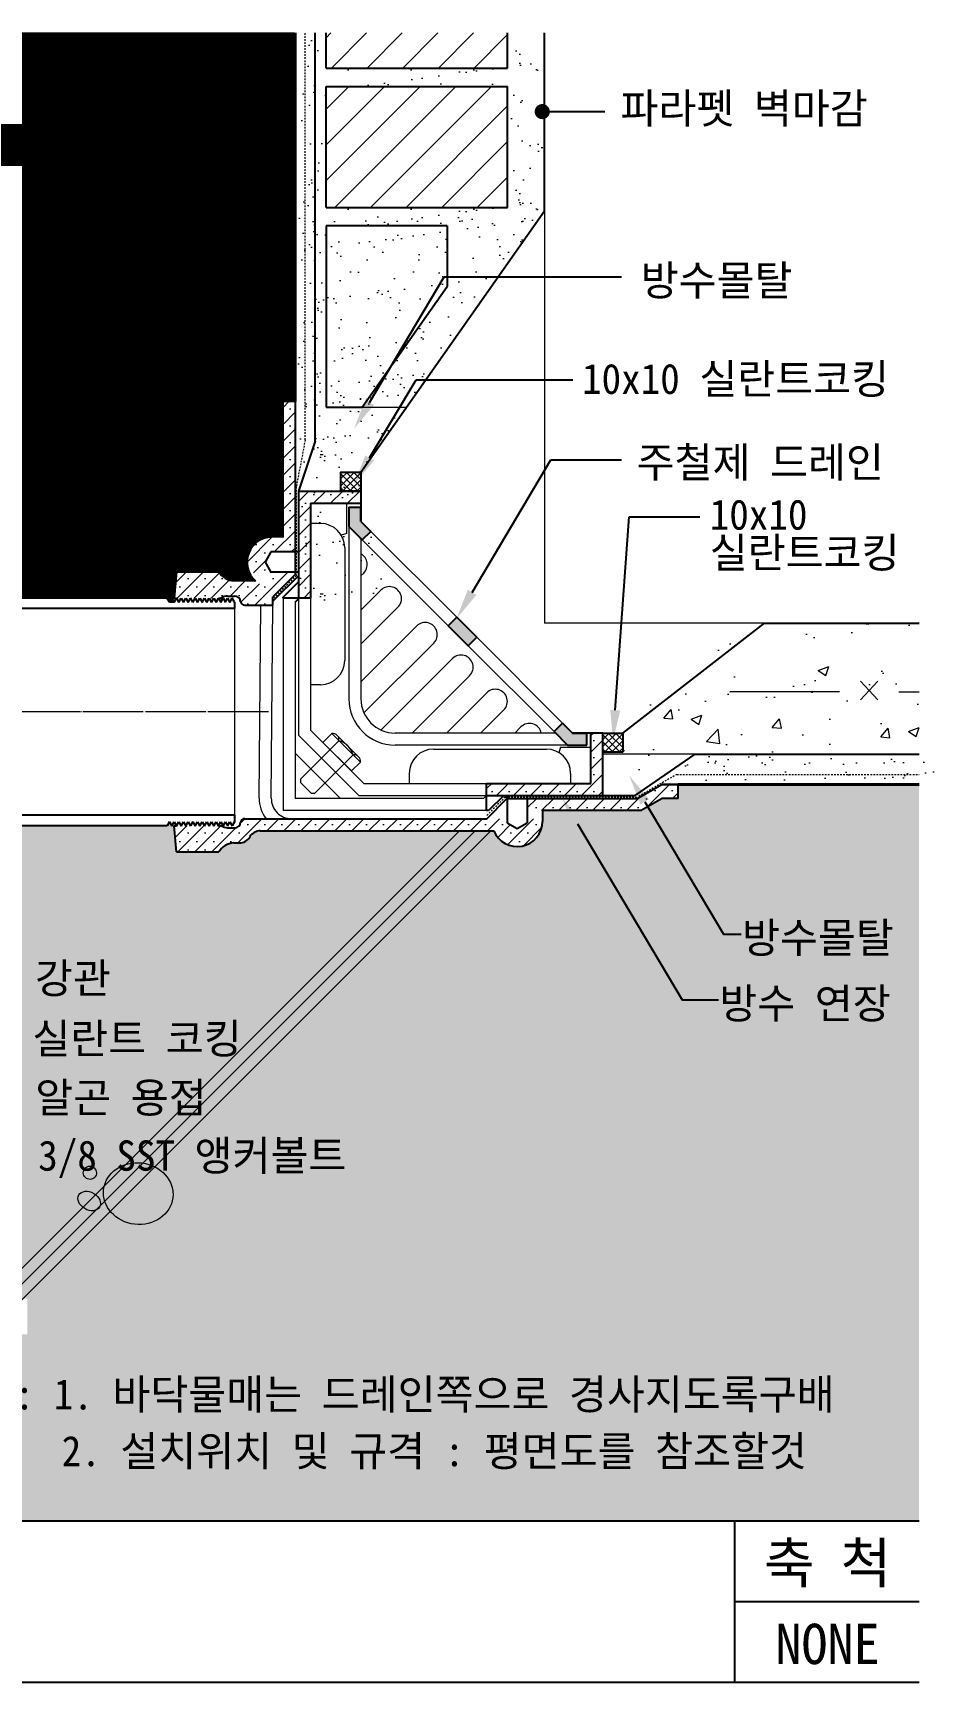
# Model space of a CAD drawing. Header units: millimetres. Extents: x 209 to 75467, y 6568 to 12199.
# Drawn here: x 40278 to 41172, y 8501 to 10137 of the extents above; entities that cross this region are included whole.
import ezdxf
from ezdxf.enums import TextEntityAlignment as Align

# ---------------------------------------------------------------- set-up
doc = ezdxf.new("R2010")
doc.units = ezdxf.units.MM
doc.header["$MEASUREMENT"] = 0
doc.linetypes.add('CEN', pattern=[62, 60, -1, 0, -1])
doc.linetypes.add('HID', pattern=[2, 1.1, -0.9])
doc.layers.get('0').update_dxf_attribs({"linetype": 'CONTINUOUS'})
for name, color, linetype, lineweight in [('A-CNTL', 1, 'CEN', 15), ('A-CONC-LIN1', 2, 'CONTINUOUS', 40), ('A-CONC-LIN2', 7, 'CONTINUOUS', 25), ('A-ELEV-LIN3', 8, 'CONTINUOUS', 18), ('A-MKXS-LEAD', 7, 'CONTINUOUS', 25), ('A-MKXS-TEXT1', 3, 'CONTINUOUS', 25), ('A-WAXM-BLIC', 3, 'CONTINUOUS', 25), ('A-XXXX-FIN3', 4, 'CONTINUOUS', 25), ('A-XXXX-HATC', 8, 'CONTINUOUS', 18), ('A-XXXX-STL', 3, 'CONTINUOUS', 25), ('A-XXXX-SYMB', 7, 'CONTINUOUS', 25), ('A-XXXX-TABL', 7, 'CONTINUOUS', 25), ('A-XXXX-WAT1', 9, 'HID', 20)]:
    doc.layers.add(name, color=color, linetype=linetype, lineweight=lineweight)
doc.layers.add('A-XXXX-SOLD', color=252, linetype='CONTINUOUS')
doc.styles.add('돋움체', font='')
doc.styles.get('돋움체').set_extended_font_data('DotumChe')

# ---------------------------------------------------------------- blocks, each defined once
blk = doc.blocks.new('UNITCIRCLE')
blk.add_circle((0, 0), 1)

msp = doc.modelspace()

# ---------------------------------------------------------------- hatches: boundary and pattern name
at = {"layer": 'A-XXXX-HATC'}
h = msp.add_hatch(dxfattribs=at)
h.set_pattern_fill('AR-SAND', color=256, scale=20, style=0)
h.set_pattern_definition([(37.50000000000001, (33055.70268034504, 12767.31352593308), (-1.259867162192163, 38.53647538026317), [0, -30.4, 0, -34, 0, -32.5]), (7.499999999999999, (33055.70268034504, 12767.31352593308), (35.39553410535454, 56.4429213045948), [0, -16.4, 0, -27.4, 0, -10.5]), (327.5, (33031.10268034505, 12767.31352593308), (62.2828372350299, 0.11318107073929), [0, -10, 0, -36, 0, -47]), (317.5, (33031.10268034505, 12767.31352593308), (60.12253209144586, 17.55351129868498), [0, -5, 0, -23.6, 0, -27])])
h.paths.add_polyline_path([(40568.25997298771, 10084.01724036954), (40748.25997298771, 10084.01724036953), (40748.25997298771, 9964.01724036953), (40568.25997298771, 9964.017240369538)], flags=16)
h.paths.add_polyline_path([(40784.96166753606, 10137.06661902836), (40540.77735938964, 10137.06661902837), (40540.77735938964, 9682.335576370204), (40582.90255222985, 9682.335576370204), (40582.90255222985, 9701.29731060747), (40602.77735938973, 9701.29731060747), (40784.96166753606, 9960.481902499896)])
h.paths.add_polyline_path([(40748.25997298771, 10137.06661902836), (40568.25997298771, 10137.06661902837), (40568.25997298771, 10102.27592922932), (40748.25997298771, 10102.27592922932)])
h = msp.add_hatch(dxfattribs=at)
h.set_pattern_fill('AR-SAND', color=256, scale=20, style=0)
h.set_pattern_definition([(37.50000000000001, (33055.70268034504, 12629.0548370733), (-1.259867162192163, 38.53647538026317), [0, -30.4, 0, -34, 0, -32.5]), (7.499999999999999, (33055.70268034504, 12629.0548370733), (35.39553410535454, 56.4429213045948), [0, -16.4, 0, -27.4, 0, -10.5]), (327.5, (33031.10268034505, 12629.0548370733), (62.2828372350299, 0.11318107073929), [0, -10, 0, -36, 0, -47]), (317.5, (33031.10268034505, 12629.0548370733), (60.12253209144586, 17.55351129868498), [0, -5, 0, -23.6, 0, -27])])
h.paths.add_polyline_path([(40748.25997298771, 9998.807930168572), (40568.25997298771, 9998.807930168581), (40568.25997298771, 9964.017240369538), (40748.25997298771, 9964.01724036953)])
h.paths.add_polyline_path([(40602.77735938973, 9701.297310607468), (40784.96166753606, 9960.481902499898), (40784.96166753606, 9998.80793016857), (40540.77735938964, 9998.807930168583), (40540.77735938964, 9544.076887510417), (40582.90255222985, 9544.076887510417), (40582.90255222985, 9563.038621747683), (40602.77735938973, 9563.038621747683), (40639.63655788793, 9615.476377871926), (40602.77735938969, 9652.3355763702)])
h.paths.add_polyline_path([(40690.26282640478, 9825.758551509745), (40748.25997298771, 9908.26821944421), (40748.25997298771, 9945.758551509743), (40568.25997298771, 9945.75855150975), (40568.25997298771, 9825.75855150975)])
h = msp.add_hatch(dxfattribs=at)
h.set_pattern_fill('SACNCR', color=256, scale=5, style=0)
h.set_pattern_definition([(45, (39657.0667486942, 8678.122122653547), (-8.418990113502332, 8.418990113502332), []), (45, (39665.48574869419, 8678.122122653547), (-8.418990113502332, 8.418990113502332), [0, -11.90625])])
h.paths.add_polyline_path([(40523.55432381449, 9637.005152481883), (40514.88715449919, 9637.005152481883, 0.549522122923472), (40492.25888039827, 9601.376831296779), (40518.58388105166, 9601.376831296779), (40519.21870638826, 9602.011656633387), (40513.55382109279, 9602.011656633387), (40507.74018460268, 9612.011656633387), (40507.7326171262, 9612.011656633387), (40513.55382109279, 9622.011656633387), (40523.55437994213, 9622.011656633387)])
h.paths.add_polyline_path([(40503.55443858079, 9586.347388825909), (40505.88804937119, 9588.680999616334, -0.0895148040496007), (40498.30246419908, 9593.298254084502), (40476.55382109279, 9593.298254084502, -0.2528948518169516), (40461.93339595114, 9602.298253328894), (40419.85382110401, 9602.298253328894), (40417.55382109279, 9576.328253328893), (40464.27217321983, 9576.328253328893, -0.1531291184173536), (40470.55382109279, 9578.298253328894), (40477.55382109279, 9578.298253328894, -0.3982447194898016), (40483.53295146435, 9572.652253328893, 0.3635803161390824), (40487.50157843097, 9569.298253328894), (40503.42046165015, 9569.298253328894)])
h.paths.add_polyline_path([(40536.18926391739, 9602.011656633387), (40523.55382109279, 9602.011656633387), (40523.55382109279, 9589.376213808804)])
h.paths.add_polyline_path([(40523.55382109279, 9602.011656633387), (40519.21870638826, 9602.011656633387), (40505.88804937119, 9588.680999616334, 0.01126140992245541), (40506.9474288832, 9588.299440994086, 0.07650343100727318), (40514.88715449919, 9587.018160784884), (40521.19576806889, 9587.018160784884), (40523.55382109279, 9589.376213808804)])
h.paths.add_polyline_path([(40515.55443858079, 9581.376831296779), (40521.19576806889, 9587.018160784884), (40515.27242259722, 9587.018160784884, -0.0801693486271696), (40506.94742888317, 9588.299440994093, -0.01126140992228013), (40505.88804937119, 9588.680999616334), (40503.55443858079, 9586.347388825909), (40503.42046165015, 9569.298253328894), (40515.45720111273, 9569.298253328894)])
h.paths.add_polyline_path([(40492.48849395296, 9339.019018173645), (40492.71495600027, 9339.577487728535, -0.2607049810965074), (40502.940962814, 9345.298253328894), (40521.91128686038, 9345.298253328894), (40533.91128686038, 9345.298253328894, -0.2277350772923625), (40508.93129486678, 9357.298253328894), (40487.50157843094, 9357.298253328894, 0.3779644730080027), (40483.53295146435, 9353.798253328909, -0.389983278743421), (40477.55382109279, 9348.298253328894), (40470.55382109279, 9348.298253328894, -0.1531291184173635), (40464.27217321983, 9350.268253328895), (40417.55382109279, 9350.268253328895), (40419.862912104, 9324.298253328894), (40461.93339595114, 9324.298253328894, -0.2528948518168767), (40476.55382109279, 9333.298252573279), (40482.26248713923, 9333.298252573279, 0.2607049810964941)])
h.paths.add_polyline_path([(40615.86754658385, 9357.298253328894), (40521.91128686038, 9357.298253328894), (40508.93129486678, 9357.298253328894, 0.2277350772923672), (40533.91128686038, 9345.298253328894), (40604.3381348204, 9345.298253328894)])
h.paths.add_polyline_path([(40624.73255397659, 9357.298253328894), (40615.86754658385, 9357.298253328894), (40604.3381348204, 9345.298253328894), (40624.73255397659, 9345.298253328894)])
h.paths.add_polyline_path([(40744.52437862192, 9357.298253328894), (40732.86394921146, 9357.298253328894), (40732.86394921146, 9362.608381447562), (40727.55382109279, 9357.298253328894), (40624.73255397659, 9357.298253328894), (40624.73255397659, 9345.298253328894), (40732.52437862195, 9345.298253328894)])
h.paths.add_polyline_path([(40747.55382109279, 9357.298253328894), (40744.52437862192, 9357.298253328894), (40734.08872602004, 9346.862600727012, 0.2106041199368617), (40747.55382109279, 9331.850688519842)])
h.paths.add_polyline_path([(40757.85744505998, 9351.745932271127), (40750.52411172664, 9351.745932271127), (40750.52411172664, 9353.298253328894), (40747.55382109279, 9353.298253328894), (40747.55382109279, 9331.850688519842, 0.1065964279200143), (40757.85744505998, 9329.631587581358)])
h.paths.add_polyline_path([(40782.85094090848, 9354.631586735273), (40782.85094090848, 9357.298253328894), (40767.85744505998, 9357.298253328894), (40767.85744505998, 9353.298253328894), (40765.18897813585, 9351.746903660625), (40765.18897806742, 9351.745932271127), (40765.18730725482, 9351.745932271127), (40757.85744505998, 9347.48461683878), (40757.85744505998, 9329.631587581358, 0.4141373635502418)])
h.paths.add_polyline_path([(40901.55382109279, 9377.298253328894), (40917.55382109279, 9377.298253328894), (40917.55382109279, 9391.298253328894), (40901.80253239878, 9391.298253328894), (40877.55382109279, 9377.298253328894), (40767.85744505998, 9377.298253328894), (40767.85744505998, 9365.298253328894), (40880.76921140199, 9365.298253328894)])
h.paths.add_polyline_path([(40525.55382109276, 9771.298253328894), (40525.55382109276, 9637.00515248189), (40523.55432381449, 9637.00515248189), (40523.55437994213, 9622.011656633387), (40537.55367115515, 9622.011656633387), (40537.55382109279, 9681.298253328894), (40537.55382109279, 9771.298253328894)])
h = msp.add_hatch(dxfattribs=at)
h.set_pattern_fill('ANSI37', color=256, scale=40)
h.set_pattern_definition([(45, (-15078.18057759804, 12370.08080353569), (-3.535533905932737, 3.535533905932738), []), (135, (-15078.18057759804, 12370.08080353569), (-3.535533905932738, -3.535533905932737), [])])
h.paths.add_polyline_path([(40602.77735938966, 9682.3355763702), (40582.90255222954, 9682.3355763702), (40582.90255222954, 9701.297310607466), (40602.77735938966, 9701.297310607466)])
h = msp.add_hatch(dxfattribs=at)
h.set_pattern_fill('SACNCR', color=256, scale=5, style=0)
h.set_pattern_definition([(45, (-132807.6763764205, 61666.28991820948), (-8.418990113502332, 8.418990113502332), []), (45, (-132799.2573764205, 61666.28991820948), (-8.418990113502332, 8.418990113502332), [0, -11.90625])])
h.paths.add_polyline_path([(40727.44284230573, 9392.335576370204), (40727.4428423057, 9380.335576370197), (40842.77735938953, 9380.335576370211), (40842.77735938964, 9442.335576370204), (40830.77735938964, 9442.335576370204), (40830.77735938955, 9392.335576370204)])
h.paths.add_polyline_path([(40540.77709131237, 9576.335576370204), (40552.77708569073, 9576.335576370204), (40552.77732840486, 9670.335576370204), (40602.77735938964, 9670.335576370204), (40602.77735938964, 9682.335576370204), (40540.77735938964, 9682.335576370204)])
h = msp.add_hatch(dxfattribs=at)
h.set_pattern_fill('AR-CONC', color=256, scale=15, style=0)
h.set_pattern_definition([(49.99999999999999, (33042.50105220395, 12476.05173230637), (107.589027390113, -9.412820247389266), [11.25, -123.75]), (355, (33042.50105220395, 12476.05173230637), (-20.81270004195, 112.8288200550018), [9, -99]), (100.4514, (33051.46680420394, 12475.26733130637), (86.77640725710323, 103.415931309143), [9.561028499999946, -105.1713167999996]), (46.18420000000002, (33042.50105220395, 12506.05173230637), (160.0861572938467, -24.82785214935271), [16.87499999999999, -185.6249999999999]), (96.63559999999998, (33055.84156395395, 12503.98273625637), (140.1994058323055, 146.1176806350663), [14.34154319999996, -157.7569499999993]), (351.1842, (33042.50105220395, 12506.05173230637), (140.1992917700441, 146.1177901387987), [13.5, -148.5]), (21, (33057.50105220395, 12498.55173230637), (89.53605781776925, -60.39283359980082), [11.25, -123.75]), (326.0000000000001, (33057.50105220395, 12498.55173230637), (36.49729978823726, 108.772506757028), [9, -99]), (71.4514, (33064.96238715395, 12493.51899140637), (126.0333942872235, 48.37957450649286), [9.5610285, -105.1713168]), (37.50000000000001, (33042.50105220395, 12476.05173230637), (1.8239782975936, 49.93407807469672), [0, -97.8, 0, -100.5, 0, -99.375]), (7.499999999999999, (33042.50105220395, 12476.05173230637), (39.46043061632229, 59.16175678235403), [0, -57.3, 0, -95.55, 0, -37.875]), (327.5, (33009.05105220394, 12476.05173230637), (80.07336542586137, -3.38323076015697), [0, -37.5, 0, -117, 0, -155.25]), (317.5, (32994.05105220394, 12476.05173230637), (87.47792540135794, 15.01574734984765), [0, -48.75, 0, -77.69999999999999, 0, -110.25])])
h.paths.add_polyline_path([(41159.06082131011, 9421.298253328892), (41159.06082131011, 9551.298253328894), (40990.04598808968, 9551.298253328894), (40849.45053808042, 9442.335576457948), (40849.45053808042, 9423.373842220686), (40829.57573124851, 9423.373842220686), (40829.57573124842, 9380.335576370211), (40861.81053705403, 9380.335576370218), (40887.4448890059, 9395.135576370178), (40921.20280911295, 9421.298253328894)])
h = msp.add_hatch(dxfattribs=at)
h.set_pattern_fill('ANSI37', color=256, scale=40)
h.set_pattern_definition([(45, (-14818.30577043825, 12111.11906929842), (-3.535533905932737, 3.535533905932738), []), (135, (-14818.30577043825, 12111.11906929842), (-3.535533905932738, -3.535533905932737), [])])
h.paths.add_polyline_path([(40862.65216654945, 9423.373842132934), (40842.77735938934, 9423.373842132934), (40842.77735938934, 9442.3355763702), (40862.65216654945, 9442.3355763702)])
h = msp.add_hatch(dxfattribs=at)
h.set_pattern_fill('AR-SAND', color=256, scale=15, style=0)
h.set_pattern_definition([(37.50000000000001, (33055.70268034504, 13889.25410607193), (-0.9449003716441223, 28.90235653519738), [0, -22.8, 0, -25.5, 0, -24.375]), (7.499999999999999, (33055.70268034504, 13889.25410607193), (26.54665057901591, 42.33219097844611), [0, -12.3, 0, -20.55, 0, -7.875]), (327.5, (33037.25268034503, 13889.25410607193), (46.71212792627243, 0.08488580305446747), [0, -7.5, 0, -27, 0, -35.25]), (317.5, (33037.25268034503, 13889.25410607193), (45.0918990685844, 13.16513347401374), [0, -3.75, 0, -17.7, 0, -20.25])])
h.paths.add_polyline_path([(41172.26244945121, 9395.135576370176), (41172.26244945121, 9421.298253328894), (40934.40443725405, 9421.298253328894), (40900.646517147, 9395.135576370178)])
at = {"layer": 'A-XXXX-SOLD'}
h = msp.add_hatch(dxfattribs=at)
h.set_pattern_fill('ANSI31', color=256)
h.set_pattern_definition([(45, (0, 0), (-0.08838834764831843, 0.08838834764831845), [])])
edge = h.paths.add_edge_path()
edge.add_line((40525.55382109279, 9637.005152481883), (40525.55382109279, 9771.298253328894))
edge.add_line((40525.55382109279, 9637.005152481883), (40514.88715449919, 9637.005152481883))
edge.add_arc((40514.88715449919, 9612.005152481883), 25, 90, 228.44125403174)
edge.add_line((40498.30246419908, 9593.298254084502), (40476.55382109279, 9593.298254084502))
edge.add_arc((40477.57157267141, 9611.326963334663), 18.05741331150332, 210.0000122736972, 266.7689841982532)
edge.add_line((40419.85382110401, 9602.298253328894), (40461.93339595114, 9602.298253328894))
edge.add_line((40419.85382110401, 9602.298253328894), (40417.55382109279, 9576.328253328893))
edge.add_line((40417.55382109279, 9576.328253328893), (40420.00335572354, 9576.328253328893))
edge.add_line((40417.70150385774, 9572.325032692816), (40420.00150385778, 9576.325032692816))
edge.add_line((40415.40150385769, 9576.325032692816), (40417.70150385774, 9572.325032692816))
edge.add_line((40413.10150385764, 9572.325032692816), (40415.40150385769, 9576.325032692816))
edge.add_line((40413.10150385764, 9572.323960331507), (40410.7896242179, 9576.328253328864))
edge.add_line((40140.75382109266, 9576.328253328864), (40410.7896242179, 9576.328253328864))
edge.add_line((40140.75382109266, 9576.328253328864), (40140.75382109266, 10137.06661902839))
edge.add_line((40140.75382109266, 10137.06661902839), (40537.5538210927, 10137.06661902837))
edge.add_line((40537.5538210927, 9771.298253328894), (40537.5538210927, 10137.06661902837))
at = {"layer": 'A-XXXX-SOLD', "linetype": 'Continuous'}
h = msp.add_hatch(color=256, dxfattribs=at)
h.paths.add_polyline_path([(40602.77735938964, 9666.335576370204), (40590.77735938964, 9666.335576370204), (40590.77735938964, 9647.365013621724), (40602.77735938964, 9635.365013621724)])
h.paths.add_polyline_path([(40602.77735938964, 9635.365013621724), (40604.19157295203, 9633.950800059347), (40612.67685432627, 9642.436081433587), (40602.77735938964, 9652.335576370204)])
h.paths.add_polyline_path([(40699.29207801542, 9538.850294995964), (40707.77735938964, 9547.335576370204), (40697.87786445304, 9557.235071306814), (40689.39258307879, 9548.749789932574)])
h.paths.add_polyline_path([(40699.29207801542, 9538.850294995964), (40709.19157295203, 9528.950800059354), (40717.67685432627, 9537.436081433594), (40707.77735938964, 9547.335576370204)])
h.paths.add_polyline_path([(40794.39258307879, 9443.749789932574), (40795.80679664118, 9442.335576370204), (40812.77735938964, 9442.335576370204), (40802.87786445304, 9452.235071306814)])
h.paths.add_polyline_path([(40807.80679664118, 9430.335576370204), (40826.77735938964, 9430.335576370204), (40826.77735938964, 9442.335576370204), (40795.80679664118, 9442.335576370204)])
at = {"layer": 'A-XXXX-SOLD'}
h = msp.add_hatch(color=256, dxfattribs=at)
h.dxf.hatch_style = 1
h.paths.add_polyline_path([(41156.49999409917, 9391.298253328894), (40917.55382109279, 9391.298253328894), (40917.55382109279, 9377.298253328894), (40901.55382109279, 9377.298253328894), (40880.76921140199, 9365.298253328894), (40782.85094090848, 9365.298253328894), (40782.85094090848, 9354.631586735273, -0.8249129939711185), (40734.65850922214, 9345.298253328894), (40502.940962814, 9345.298253328894, 0.2440435043301196), (40493.12818374837, 9340.205450083673, -0.2909399514401405), (40482.26248713923, 9333.298252573286), (40476.55382109273, 9333.298252573279, 0.2528948518159438), (40461.93339595115, 9324.298253328894), (40419.862912104, 9324.298253328894), (40417.55382109279, 9350.268253328895), (40419.99965199205, 9350.268253328903), (40420.00150385778, 9350.271473964973), (40417.70150385774, 9354.271473964973), (40415.40150385769, 9350.271473964973), (40413.10119492499, 9354.272011239162), (40410.7896242179, 9350.268253328866), (40140.75382109265, 9350.268253328859), (40140.75382109265, 8880.90305483082), (40272.08220927184, 8880.903054830822), (40272.08220927184, 8845.693451827188), (40140.75382109265, 8845.693451827186), (40140.75382109265, 8660.571152992594), (41156.49999409917, 8660.571152992597)])

# ---------------------------------------------------------------- linework, layer by layer
at = {"layer": 'A-CNTL'}
msp.add_line((40511.07268857816, 9463.298253328894), (39546.13207474082, 9463.298253328894), dxfattribs=at)
at = {"layer": 'A-CONC-LIN1'}
for p, q in [((40537.5538210927, 9771.298253328894), (40537.5538210927, 10137.06661902837)), ((40917.55382109279, 9391.298253328894), (41156.49999409914, 9391.298253328894))]:
    msp.add_line(p, q, dxfattribs=at)
at = {"layer": 'A-CONC-LIN2'}
for p, q in [((40557.5538210927, 9731.905917693042), (40557.5538210927, 10137.06661902837)), ((40557.5538210927, 9731.905917693042), (40540.77735938964, 9682.335576370204)), ((40540.7771473254, 9598.483594439966), (40515.48991747005, 9573.362191643528)), ((40862.65216622152, 9442.335576457952), (41003.24761623079, 9551.298253328894)), ((41003.24761623079, 9551.298253328894), (41156.49999409914, 9551.298253328894)), ((40875.01216519513, 9380.335576370218), (40934.40443725426, 9421.298253329058)), ((40934.40443725426, 9421.298253329058), (41156.49999409914, 9421.298253329054)), ((40842.77735938953, 9380.335576370211), (40875.01216519513, 9380.335576370218))]:
    msp.add_line(p, q, dxfattribs=at)
at = {"layer": 'A-ELEV-LIN3'}
for p, q in [((40784.96166753606, 9960.481902499896), (40784.96166753603, 9551.298253328996)), ((40588.77735938964, 9640.335576370204), (40588.77735938964, 9670.335576370204)), ((40562.77735938964, 9650.335576370204), (40552.77735938964, 9650.335576370204)), ((40588.77735938964, 9640.335576370204), (40583.28135701601, 9638.808991353215)), ((40590.77735938964, 9647.365013621724), (40590.77735938964, 9476.335576370204)), ((40612.70169335144, 9642.411242408378), (40697.87338835464, 9557.239547405252)), ((40586.77735938964, 9626.335576370204), (40586.77735938964, 9514.335576370204)), ((40602.77735938964, 9635.365013621731), (40602.77735938958, 9476.335576370211)), ((40604.21641197728, 9633.925961034167), (40689.38810698039, 9548.75426603099)), ((40602.77735938961, 9598.294179403287), (40605.55887172959, 9601.075691743294)), ((40525.55382109276, 9576.335576370204), (40525.55382109273, 9365.298253328865)), ((40540.77709131237, 9576.335576370211), (40540.77674736257, 9440.3349643432)), ((40552.77708569082, 9576.335576370211), (40552.77674736266, 9445.305527091563)), ((40602.77735938958, 9564.353053906334), (40622.52943447809, 9584.105128994814)), ((40477.54726893455, 9565.928253328899), (40477.54726893458, 9360.668253328882)), ((40501.91597614647, 9377.846060156107), (40503.42046165018, 9569.298253328887)), ((40513.91433295724, 9377.647301457639), (40515.45720111279, 9569.298253328887)), ((40537.55382109279, 9572.141480544238), (40537.55382109279, 9377.298253328916)), ((40602.77735938958, 9530.411928409287), (40639.49999722655, 9567.134566246334)), ((40602.77735938961, 9493.247264615578), (40658.08232912346, 9548.552234349429)), ((41003.24761623079, 9551.298253328894), (40784.96166753603, 9551.298253328996)), ((40605.797634257, 9462.32641398609), (40675.05289187192, 9531.581671600963)), ((40709.18709685357, 9528.955276157778), (40794.39258307879, 9443.749789932588)), ((40717.67237822784, 9537.440557531989), (40802.87786445301, 9452.235071306792)), ((40622.76819900551, 9445.35585033315), (40693.63522784438, 9516.222879172024)), ((40653.6890476351, 9442.335576370211), (40710.60578651732, 9499.252315252435)), ((40562.77735938964, 9490.335576370204), (40552.77735938964, 9490.335576370204)), ((40687.630173132, 9442.335576370211), (40727.57634926579, 9482.281752503955)), ((40721.57129862899, 9442.335576370204), (40744.54691201428, 9465.311189755475)), ((40605.74669808405, 9392.335576370204), (40552.77674736266, 9445.305527091563)), ((40755.51242412592, 9442.335576370211), (40761.51747476275, 9448.340627007003)), ((40600.77613533559, 9380.335576370197), (40540.77674736257, 9440.3349643432)), ((40581.02979568989, 9434.73014829408), (40542.94509175772, 9396.645444361964)), ((40573.95872787794, 9441.80121610598), (40565.11989311309, 9432.962381341129)), ((40565.11989311309, 9432.96238134115), (40593.4041643606, 9404.678110093662)), ((40573.95872787791, 9441.801216105965), (40602.24299912553, 9413.516944858578)), ((40579.26202873688, 9440.033449153007), (40600.47523217255, 9418.820245717447)), ((40795.80679664121, 9442.335576370204), (40636.77735938967, 9442.335576370204)), ((40807.80679664118, 9430.335576370204), (40636.77735938964, 9430.335576370204)), ((40674.77735938964, 9426.335576370204), (40786.77735938964, 9426.335576370204)), ((40800.77735938964, 9428.335576370204), (40799.25077437266, 9422.839573996562)), ((40800.77735938964, 9428.335576370204), (40830.77735938964, 9428.335576370204)), ((40582.55317084849, 9377.298253328909), (40537.55382109279, 9422.29760308461)), ((40595.17193131364, 9420.58801267039), (40557.0872273815, 9382.503308738223)), ((40602.2429991255, 9413.516944858542), (40593.4041643606, 9404.678110093655)), ((40542.94509175781, 9396.64544436192), (40542.94509175781, 9393.109910455989)), ((40650.77735938964, 9402.335576370204), (40650.77735938964, 9392.335576370204)), ((40810.77735938964, 9402.335576370204), (40810.77735938964, 9392.335576370204)), ((40724.4055192644, 9377.298253328909), (40537.55382109279, 9377.298253328916)), ((40542.94509175781, 9393.109910455989), (40553.55169347557, 9382.503308738223)), ((40553.55169347557, 9382.503308738223), (40557.0872273815, 9382.50330873823)), ((40600.77613533559, 9380.335576370197), (40727.4428423057, 9380.33557637019)), ((40605.74669808405, 9392.335576370204), (40727.4428423057, 9392.335576370204)), ((40724.4055192644, 9377.298253328909), (40727.44284230573, 9380.33557637019)), ((40727.44284230567, 9365.29825332893), (40525.55382109273, 9365.298253328865))]:
    msp.add_line(p, q, dxfattribs=at)
for centre, radius, start, end in [((40562.77735938964, 9626.335576370204), 24, 0, 90), ((40597.07359035537, 9609.560973117534), 11.99999999999905, 315.0000000001381, 61.62019788358776), ((40631.01471585233, 9575.619847620581), 11.99999999999977, 315.0000000001381, 135.0000000001382), ((40666.56761049767, 9540.066952975203), 11.99999999999977, 315.0000000001381, 135.0000000001382), ((40562.77735938964, 9514.335576370204), 24, 270, 0), ((40702.12050514307, 9507.737596626668), 11.99999999999977, 315.0000000001381, 135.0000000001382), ((40636.77735938964, 9476.335576370204), 46.00000000000001, 180, 270), ((40636.77735938967, 9476.335576370204), 34, 180, 270), ((40736.06163064003, 9473.796471129715), 11.99999999999977, 315.0000000001381, 135.0000000001382), ((40770.00275613699, 9439.855345632763), 11.99999999999977, 11.928207556855, 135.0000000001382), ((40574.84261135443, 9435.61403177052), 6.25000000007859, 351.8698976463064, 98.13010235421496), ((40575.23778544721, 9414.796002427609), 20.75855375687529, 16.20160489111415, 73.7983951087785), ((40674.77735938964, 9402.335576370204), 24, 90, 180), ((40786.77735938964, 9402.335576370204), 24, 0, 90), ((40596.05581479016, 9414.40082833504), 6.249999999967453, 351.8698976458845, 98.13010235421496), ((40533.91128686038, 9377.298253328894), 32, 179.0000000001285, 218.6821874533547), ((40533.91128686038, 9377.298253328894), 20, 179.0000000001285, 270)]:
    msp.add_arc(centre, radius, start, end, dxfattribs=at)
at = {"layer": 'A-MKXS-LEAD'}
for p, q in [((40782.66714906432, 10059.01668248951), (40844.84243493834, 10059.01668248951)), ((40611.46955583859, 9770.472962459598), (40685.45618215074, 9895.047613696857)), ((40685.45618215074, 9895.047613696855), (40861.20216476289, 9895.04761369682)), ((40611.46955583859, 9715.299481256186), (40657.52035879805, 9792.837314832603)), ((40657.52035879805, 9792.837314832603), (40813.00901366514, 9792.83731483256)), ((40713.08813974983, 9581.891492959627), (40791.20216476289, 9713.415633304705)), ((40791.20216476289, 9713.415633304705), (40861.20216476289, 9713.41563330469)), ((40855.10920286887, 9465.023779836216), (40869.01355401681, 9656.846122601917)), ((40869.01355401681, 9656.846122601917), (40939.01355401684, 9656.846122601892)), ((40884.34691627948, 9374.115558933101), (40962.46094129253, 9242.591418588023)), ((40817.73756400014, 9352.169850805263), (40921.52543858413, 9177.41748104043)), ((40962.46094129253, 9242.591418588023), (40980.12812208403, 9242.591418588037)), ((40921.52543858413, 9177.41748104043), (40957.58427917559, 9177.417481040444))]:
    msp.add_line(p, q, dxfattribs=at)
at = {"layer": 'A-MKXS-LEAD', "const_width": 7.499999999999716}
msp.add_lwpolyline([(40782.66714906432, 10055.26668248951, -1), (40782.66714906432, 10062.76668248951, -1)], format="xyb", close=True, dxfattribs=at)
at = {"layer": 'A-MKXS-LEAD'}
for points in [[(40607.17059160452, 9773.02617739661), (40596.15026621646, 9744.679177055505), (40615.7685200726, 9767.919747522586)], [(40607.17059160452, 9717.852696193198), (40596.15026621646, 9689.505695852093), (40615.7685200726, 9712.746266319175)], [(40708.78917551576, 9584.444707896639), (40697.7688501277, 9556.097707555533), (40717.38710398384, 9579.338278022615)], [(40850.12228672615, 9465.385259276978), (40852.9403262241, 9435.102282980291), (40860.0961190115, 9464.662300395425)], [(40880.04795204541, 9371.56234399609), (40869.02762665735, 9399.909344337195), (40888.64588051349, 9376.668773870113)], [(40813.43859976607, 9349.616635868251), (40802.41827437801, 9377.963636209357), (40822.03652823415, 9354.723065742275)]]:
    msp.add_solid(points, dxfattribs=at)
at = {"layer": 'A-WAXM-BLIC'}
for p, q in [((40568.25997298771, 10102.27592922932), (40568.25997298771, 10137.06661902837)), ((40748.25997298771, 10102.27592922932), (40748.25997298771, 10137.06661902836)), ((40568.25997298771, 10102.27592922932), (40748.25997298771, 10102.27592922932)), ((40568.25997298771, 9964.017240369538), (40568.25997298771, 10084.01724036954)), ((40568.25997298771, 10084.01724036954), (40748.25997298771, 10084.01724036953)), ((40748.25997298771, 9964.01724036953), (40748.25997298771, 10084.01724036953)), ((40568.25997298771, 9964.017240369538), (40748.25997298771, 9964.01724036953)), ((40688.25997298771, 9945.758551509753), (40568.25997298771, 9945.758551509753)), ((40568.25997298771, 9945.758551509753), (40568.25997298773, 9765.758551509753)), ((40688.25997298771, 9945.758551509753), (40688.25997298771, 9885.511259296163)), ((40604.0841967295, 9765.758551509753), (40688.25997298771, 9885.511259296163)), ((40568.25997298773, 9765.758551509753), (40604.0841967295, 9765.758551509753))]:
    msp.add_line(p, q, dxfattribs=at)
at = {"layer": 'A-XXXX-FIN3'}
for p, q in [((40784.96166753606, 9960.481902499896), (40784.96166753606, 10137.06661902836)), ((40602.77735938973, 9701.29731060747), (40784.96166753606, 9960.481902499896))]:
    msp.add_line(p, q, dxfattribs=at)
at = {"layer": 'A-XXXX-HATC'}
for p, q in [((40568.25997298773, 10132.20097143045), (40573.12562058565, 10137.06661902837)), ((40573.69026984595, 10102.27592922933), (40608.48095964498, 10137.06661902837)), ((40609.04560890528, 10102.27592922932), (40643.83629870431, 10137.06661902836)), ((40644.40094796459, 10102.27592922932), (40679.19163776362, 10137.06661902836)), ((40679.75628702392, 10102.27592922932), (40714.54697682295, 10137.06661902836)), ((40715.11162608324, 10102.27592922932), (40748.25997298773, 10135.42427613381)), ((40568.25997298773, 10026.13495425245), (40626.1422591048, 10084.01724036954)), ((40568.25997298773, 10061.49029331179), (40590.78692004549, 10084.01724036955)), ((40568.25997298773, 9990.77961519313), (40661.49759816413, 10084.01724036954)), ((40576.85293722348, 9964.017240369545), (40696.85293722345, 10084.01724036954)), ((40612.20827628279, 9964.017240369538), (40732.20827628279, 10084.01724036954)), ((40140.75382109266, 9671.87602278891), (40537.5538210927, 10068.67602278947)), ((40647.56361534212, 9964.017240369538), (40748.25997298773, 10064.71359801515)), ((40140.75382109267, 9656.35562394197), (40537.5538210927, 10053.15562394192)), ((40140.75382109267, 9640.835225095658), (40537.5538210927, 10037.6352250949)), ((40682.91895440144, 9964.017240369538), (40748.25997298773, 10029.35825895583)), ((40718.27429346077, 9964.017240369538), (40748.25997298773, 9994.00291989649)), ((41115.54620165649, 9475.238905085242), (41098.45884318897, 9493.685495220188)), ((41098.45884318897, 9475.238905085242), (41115.54620165649, 9493.685495220188)), ((41077.50778017787, 9483.216914849536), (40968.85207313267, 9483.216914849536)), ((41136.49726466759, 9483.216914849536), (41156.49999409914, 9483.216914849536)), ((40140.75382109266, 8785.312094411998), (40700.73998000883, 9345.298253328894)), ((40140.75382109267, 8769.791695565058), (40716.26037885663, 9345.298253328894)), ((40140.75382109267, 8754.271296718745), (40731.780777704, 9345.298253328894))]:
    msp.add_line(p, q, dxfattribs=at)
at = {"layer": 'A-XXXX-STL'}
for p, q in [((40537.55382109279, 9791.298253328894), (40538.71776481607, 9791.295116260559)), ((40537.55382109279, 9771.298253328894), (40525.55382109279, 9771.298253328894)), ((40525.55382109279, 9637.005152481883), (40525.55382109279, 9771.298253328894)), ((40537.55382109279, 9771.298253328894), (40537.55382109279, 9599.510158443007)), ((40540.77735938964, 9682.335576370204), (40540.77709131237, 9576.335576370204)), ((40540.77735938964, 9682.335576370204), (40552.77735938964, 9682.335576370204)), ((40540.77735938964, 9682.335576370204), (40602.77735938964, 9682.335576370204)), ((40602.77735938964, 9682.335576370204), (40602.77735938964, 9670.335576370204)), ((40552.77732840486, 9670.335576370204), (40552.77708569079, 9576.335576370204)), ((40552.77732840486, 9670.335576370204), (40602.77735938964, 9670.335576370204)), ((40590.77735938964, 9666.335576370204), (40590.77735938964, 9647.365013621724)), ((40590.77735938964, 9666.335576370204), (40602.77735938964, 9666.335576370204)), ((40602.77735938964, 9670.335576370204), (40602.77735938961, 9652.335576370211)), ((40602.77735938967, 9652.335576370204), (40602.77735938964, 9666.335576370204)), ((40590.77735938964, 9647.365013621724), (40604.21641197725, 9633.92596103413)), ((40602.77735938964, 9652.335576370204), (40612.7016933515, 9642.411242408378)), ((40604.21641197722, 9633.925961034145), (40612.70169335147, 9642.411242408385)), ((40525.55382109279, 9637.005152481883), (40514.88715449919, 9637.005152481883)), ((40513.55382109279, 9622.011656633387), (40507.73640332543, 9612.018160784884)), ((40507.73640332543, 9612.018160784884), (40513.55382109279, 9602.011656633387)), ((40540.77720682858, 9622.011656633387), (40513.55382109279, 9622.011656633387)), ((40419.85382110401, 9602.298253328894), (40417.55382109279, 9576.328253328893)), ((40419.85382110401, 9602.298253328894), (40461.93339595114, 9602.298253328894)), ((40498.30246419908, 9593.298254084502), (40476.55382109279, 9593.298254084502)), ((40540.77715624798, 9602.011656633387), (40513.55382109279, 9602.011656633387)), ((40537.55382109279, 9599.510158443007), (40515.52423510782, 9577.62503673793)), ((40525.55382109273, 9577.112038073281), (40540.7771317763, 9592.335348756837)), ((40410.7896242179, 9576.328253328864), (40047.84212869749, 9576.328253328864)), ((40413.10150385764, 9572.323960331507), (40410.7896242179, 9576.328253328864)), ((40413.10150385764, 9572.325032692816), (40415.40150385769, 9576.325032692816)), ((40415.40150385769, 9576.325032692816), (40417.70150385774, 9572.325032692816)), ((40417.55382109279, 9576.328253328893), (40420.00335572354, 9576.328253328893)), ((40417.70150385774, 9572.325032692816), (40420.00150385778, 9576.325032692816)), ((40420.00150385778, 9576.325032692816), (40422.30150385783, 9572.325032692816)), ((40422.30150385783, 9572.325032692816), (40424.60150385764, 9576.325032692816)), ((40424.60150385764, 9576.325032692816), (40426.91059485776, 9572.325569761515)), ((40426.91059485776, 9572.325569761515), (40429.21059485781, 9576.325569761515)), ((40429.21059485781, 9576.325569761515), (40431.51059485786, 9572.325569761515)), ((40431.51059485786, 9572.325569761515), (40433.81059485767, 9576.325569761515)), ((40436.11968585779, 9572.326106830214), (40433.81059485767, 9576.325569761515)), ((40436.11968585779, 9572.327179191465), (40438.41968585784, 9576.327179191465)), ((40438.41968585784, 9576.327179191465), (40440.71968585765, 9572.327179191465)), ((40440.71968585765, 9572.327179191465), (40443.0196858577, 9576.327179191465)), ((40443.0196858577, 9576.327179191465), (40445.31968585774, 9572.327179191465)), ((40445.31968585774, 9572.327179191465), (40447.61968585779, 9576.327179191465)), ((40447.61968585779, 9576.327179191465), (40449.92877685768, 9572.327716260164)), ((40449.92877685768, 9572.327716260164), (40452.22877685772, 9576.327716260164)), ((40452.22877685772, 9576.327716260164), (40454.52877685777, 9572.327716260164)), ((40454.52877685777, 9572.327716260164), (40456.82877685782, 9576.327716260164)), ((40456.82877685782, 9576.327716260164), (40459.12877685786, 9572.327716260164)), ((40459.12877685786, 9572.327716260164), (40461.42877685768, 9576.327716260164)), ((40461.42877685768, 9576.327716260164), (40463.7378678578, 9572.328253328864)), ((40461.42908567219, 9576.328253328893), (40464.27217321983, 9576.328253328893)), ((40463.7378678578, 9572.328253328864), (40466.03786785784, 9576.328253328864)), ((40466.03786785784, 9576.328253328864), (40468.33786785766, 9572.328253328864)), ((40468.33786785766, 9572.328253328864), (40470.6378678577, 9576.328253328864)), ((40470.55382109279, 9578.298253328894), (40477.55382109279, 9578.298253328894)), ((40470.6378678577, 9576.328253328864), (40472.93786785775, 9572.328253328864)), ((40472.93786785775, 9572.328253328864), (40475.2378678578, 9576.328253328864)), ((40477.54726893455, 9572.328253328864), (40475.2378678578, 9576.328253328864)), ((40515.45720111279, 9569.298253328894), (40515.52423510782, 9577.62503673793)), ((40525.55382109276, 9576.335576370204), (40525.55382109273, 9577.112038073281)), ((40552.77708569079, 9576.335576370211), (40525.55382109276, 9576.335576370204)), ((40537.55382109279, 9572.141480544238), (40540.77708885711, 9575.3647483086)), ((40477.54726893455, 9565.928253328899), (40047.84212869161, 9565.928253328888)), ((40477.54726893455, 9572.328253328864), (40477.54726893455, 9565.928253328899)), ((40487.50157843097, 9569.298253328894), (40515.45720111279, 9569.298253328887)), ((40697.87338835461, 9557.239547405223), (40689.38810698036, 9548.754266030983)), ((40697.87338835464, 9557.239547405201), (40717.67237822781, 9537.44055753201)), ((40689.38810698039, 9548.754266030983), (40709.18709685359, 9528.955276157763)), ((40717.67237822784, 9537.440557532003), (40709.18709685359, 9528.955276157763)), ((40794.39258307879, 9443.749789932566), (40802.87786445304, 9452.235071306806)), ((40794.39258307879, 9443.74978993258), (40807.80679664118, 9430.335576370204)), ((40802.87786445301, 9452.235071306806), (40812.77735938964, 9442.335576370204)), ((40807.80679664118, 9430.335576370204), (40826.77735938964, 9430.335576370204)), ((40812.77735938964, 9442.335576370204), (40826.77735938964, 9442.335576370204)), ((40830.77735938964, 9442.335576370204), (40812.77735938964, 9442.335576370204)), ((40826.77735938964, 9430.335576370204), (40826.77735938964, 9442.335576370204)), ((40830.77735938955, 9392.335576370204), (40830.77735938964, 9442.335576370204)), ((40842.77735938964, 9442.335576370204), (40830.77735938964, 9442.335576370204)), ((40842.77735938953, 9380.335576370211), (40842.77735938964, 9442.335576370204)), ((40727.4428423057, 9392.335576370211), (40830.77735938955, 9392.335576370204)), ((40727.4428423057, 9365.298253328923), (40727.44284230573, 9392.335576370197)), ((40727.44284230567, 9380.335576370197), (40842.77735938953, 9380.335576370211)), ((40727.55382109279, 9357.298253328894), (40747.55382109279, 9377.298253328894)), ((40744.41339983488, 9380.33557637019), (40729.37607679365, 9365.298253328923)), ((40747.55382109279, 9377.298253328894), (40877.55382109279, 9377.298253328894)), ((40747.85744505998, 9380.335576370197), (40747.85744505998, 9353.298253328894)), ((40767.85744505998, 9380.3355763702), (40767.85744505998, 9353.298253328894)), ((40901.80253239878, 9391.298253328894), (40877.55382109279, 9377.298253328894)), ((40901.55382109279, 9377.298253328894), (40880.76921140199, 9365.298253328894)), ((40917.55382109279, 9377.298253328894), (40901.55382109279, 9377.298253328894)), ((40901.80253239878, 9391.298253328894), (40917.55382109279, 9391.298253328894)), ((40917.55382109279, 9391.298253328894), (40901.80253239878, 9391.298253328894)), ((40917.55382109279, 9377.298253328894), (40917.55382109279, 9391.298253328894)), ((40729.37607679365, 9365.298253328923), (40727.4428423057, 9365.298253328923)), ((40880.76921140199, 9365.298253328894), (40782.85094090848, 9365.298253328894)), ((40782.85094090848, 9365.298253328894), (40782.85094090848, 9354.631586735273)), ((40410.7896242179, 9350.268253328866), (40047.84212869403, 9350.268253328855)), ((40477.54726893458, 9360.668253328882), (40047.89459831866, 9360.66825332889)), ((40413.10150385764, 9354.272546326223), (40410.7896242179, 9350.268253328866)), ((40413.10150385764, 9354.271473964973), (40415.40150385769, 9350.271473964973)), ((40415.40150385769, 9350.271473964973), (40417.70150385774, 9354.271473964973)), ((40417.55382109279, 9350.268253328895), (40420.00335572354, 9350.268253328903)), ((40419.862912104, 9324.298253328894), (40417.55382109279, 9350.268253328895)), ((40417.70150385774, 9354.271473964973), (40420.00150385778, 9350.271473964973)), ((40420.00150385778, 9350.271473964973), (40422.30150385783, 9354.271473964973)), ((40422.30150385783, 9354.271473964973), (40424.60150385764, 9350.271473964973)), ((40424.60150385764, 9350.271473964973), (40426.91059485776, 9354.270936896273)), ((40426.91059485776, 9354.270936896273), (40429.21059485781, 9350.270936896273)), ((40429.21059485781, 9350.270936896273), (40431.51059485786, 9354.270936896273)), ((40431.51059485786, 9354.270936896273), (40433.81059485767, 9350.270936896273)), ((40436.11968585779, 9354.270399827574), (40433.81059485767, 9350.270936896273)), ((40436.11968585779, 9354.269327466265), (40438.41968585784, 9350.269327466265)), ((40438.41968585784, 9350.269327466265), (40440.71968585765, 9354.269327466265)), ((40440.71968585765, 9354.269327466265), (40443.0196858577, 9350.269327466265)), ((40443.0196858577, 9350.269327466265), (40445.31968585774, 9354.269327466265)), ((40445.31968585774, 9354.269327466265), (40447.61968585779, 9350.269327466265)), ((40447.61968585779, 9350.269327466265), (40449.92877685768, 9354.268790397566)), ((40449.92877685768, 9354.268790397566), (40452.22877685772, 9350.268790397566)), ((40452.22877685772, 9350.268790397566), (40454.52877685777, 9354.268790397566)), ((40454.52877685777, 9354.268790397566), (40456.82877685782, 9350.268790397566)), ((40456.82877685782, 9350.268790397566), (40459.12877685786, 9354.268790397566)), ((40459.12877685786, 9354.268790397566), (40461.42877685768, 9350.268790397566)), ((40461.42846678093, 9350.268253328903), (40464.27217321983, 9350.268253328895)), ((40461.42877685768, 9350.268790397566), (40463.7378678578, 9354.268253328866)), ((40463.7378678578, 9354.268253328866), (40466.03786785784, 9350.268253328866)), ((40466.03786785784, 9350.268253328866), (40468.33786785766, 9354.268253328866)), ((40468.33786785766, 9354.268253328866), (40470.6378678577, 9350.268253328866)), ((40470.55382109279, 9348.298253328894), (40477.55382109279, 9348.298253328894)), ((40470.6378678577, 9350.268253328866), (40472.93786785775, 9354.268253328866)), ((40472.93786785775, 9354.268253328866), (40475.2378678578, 9350.268253328866)), ((40477.54726893455, 9354.268253328866), (40475.2378678578, 9350.268253328866)), ((40477.54726893458, 9354.268253328917), (40475.2378678578, 9350.268253328866)), ((40477.54726893458, 9360.668253328882), (40477.54726893458, 9354.268253328917)), ((40487.50157843094, 9357.298253328894), (40727.55382109279, 9357.298253328894)), ((40502.940962814, 9345.298253328894), (40734.65850922215, 9345.298253328894)), ((40747.85744505998, 9353.298253328894), (40757.85094090848, 9347.480835561522)), ((40757.85094090848, 9347.480835561522), (40767.85744505998, 9353.298253328894)), ((40476.55382109279, 9333.298252573279), (40482.26248713923, 9333.298252573279)), ((40492.71495600027, 9339.577487728535), (40492.48849395296, 9339.019018173645)), ((40419.862912104, 9324.298253328894), (40461.93339595114, 9324.298253328894))]:
    msp.add_line(p, q, dxfattribs=at)
for centre, radius, start, end in [((40514.88715449919, 9612.005152481883), 25, 90, 228.44125403174), ((40477.57157267141, 9611.326963334663), 18.05741331150332, 210.0000122736972, 266.7689841982532), ((40470.55382109279, 9567.298253328894), 11, 90, 124.8240989529189), ((40477.5612055847, 9572.317115326709), 5.981142560738602, 3.21210454002586, 90.07073904656536), ((40487.5186333133, 9573.34337630624), 4.045158930235842, 189.837352399694, 269.7584333042365), ((40470.55382109279, 9359.298253328894), 11, 235.1759010470704, 270), ((40477.55382109279, 9354.298253328894), 6.000000000001364, 270, 355.219808152557), ((40487.50157843094, 9353.298253328894), 3.999999999999659, 90, 172.8192442185423), ((40502.940962814, 9333.298253328894), 12, 90, 148.4481780245297), ((40757.85094090848, 9354.631586735273), 25, 201.921340242174, 0), ((40477.57157267141, 9315.269543323126), 18.05741331150332, 93.23101580174678, 149.9999877263028), ((40482.26248713923, 9345.298252573286), 12.00000000000023, 270, 328.4481780245297)]:
    msp.add_arc(centre, radius, start, end, dxfattribs=at)
at = {"layer": 'A-XXXX-SYMB'}
for points in [[(40602.77735938973, 9682.335576370204), (40582.90255222985, 9682.335576370204), (40582.90255222985, 9701.29731060747), (40602.77735938973, 9701.29731060747)], [(40862.65216622152, 9423.373842220686), (40842.77735906164, 9423.373842220686), (40842.77735906164, 9442.335576457952), (40862.65216622152, 9442.335576457952)]]:
    msp.add_lwpolyline(points, close=True, dxfattribs=at)
at = {"layer": 'A-XXXX-TABL'}
for p, q in [((33808.99999983609, 8660.57115299257), (41156.49999409917, 8660.571152992597)), ((40973.36454251825, 8660.571152992612), (40973.36454251825, 8500.571152992627)), ((40973.36454251825, 8580.57115299262), (41156.4999940992, 8580.57115299262)), ((33808.99999983609, 8500.571152992597), (41156.49999409917, 8500.571152992597))]:
    msp.add_line(p, q, dxfattribs=at)
at = {"layer": 'A-XXXX-WAT1', "ltscale": 1.5}
for p, q in [((40547.5538210927, 9733.257526848238), (40547.5538210927, 10137.06661902837)), ((40538.67248261333, 9598.50710782164), (40516.58140035233, 9576.56089311707)), ((40916.1230404747, 9401.298253329061), (40877.15189730417, 9378.798253328894)), ((40916.1230404747, 9401.298253329061), (41156.49999409914, 9401.298253329061)), ((40745.89037909743, 9378.798253328894), (40727.42364552963, 9360.331519761128)), ((40745.89037909743, 9378.798253328894), (40877.15189730417, 9378.798253328894))]:
    msp.add_line(p, q, dxfattribs=at)
at = {"layer": 'A-XXXX-WAT1', "linetype": 'Continuous', "ltscale": 2}
for p, q in [((40604.0841967295, 9765.758551509753), (40648.0880257773, 9765.758551509753)), ((40934.40443725426, 9421.298253329056), (40842.77735938961, 9421.29825332923))]:
    msp.add_line(p, q, dxfattribs=at)
at = {"layer": 'A-XXXX-WAT1', "ltscale": 1.5}
msp.add_lwpolyline([(40547.5538210927, 9733.257526848238), (40538.67248261334, 9686.768606827049), (40538.67248261333, 9598.50710782164)], dxfattribs=at)

# ---------------------------------------------------------------- block references
at = {"layer": 'A-XXXX-HATC', "zscale": 8.57}
for p, xscale, yscale, rotation in [((40333.95455251647, 9892.475684440993), 6.623173993103351, 6.456097804242745, 125.6229394815652), ((40381.89972456044, 9871.830858064182), 34.57771260410583, 30.64176560309716, 173.2409189167224), ((40333.27628306218, 9864.497069638059), 11.95254471674015, 8.780127009376884, 149.5241521008989), ((40381.89972456044, 8985.26692968727), 34.57771260410583, 30.64176560309716, 173.2409189167224), ((40333.95455251647, 9005.91175606408), 6.623173993103351, 6.456097804242745, 125.6229394815652), ((40333.27628306218, 8977.933141261146), 11.95254471674015, 8.780127009376884, 149.5241521008989)]:
    msp.add_blockref('UNITCIRCLE', p, dxfattribs=dict(at, xscale=xscale, yscale=yscale, rotation=rotation))

# ---------------------------------------------------------------- texts
at = {"layer": 'A-MKXS-TEXT1', "style": '돋움체'}
for s, p in [('파라펫 벽마감', (40860.24163546642, 10047.19235031803)), ('벽체선', (40244.00706194907, 10010.71268499055)), ('방수몰탈', (40880.31251171144, 9876.594366862455)), ('10x10 실란트코킹', (40822.13399272054, 9778.838751678368)), ('주철제 드레인', (40876.29788426834, 9696.028490055707)), ('10x10', (40948.81170838779, 9644.135873722385)), ('실란트코킹', (40948.81170838779, 9606.363995516054)), ('방수몰탈', (40980.84680923262, 9224.138171753673)), ('강관', (40279.50847156707, 9184.021045978048)), ('방수 연장', (40958.30296632418, 9158.96423420608)), ('실란트 코킹', (40276.87876429064, 9124.15163502599)), ('알곤 용접', (40279.82352989502, 9065.492306054015)), ('3/8 SST 앵커볼트', (40282.71340438114, 9008.015135701893)), ('NOTE : 1. 바닥물매는 드레인쪽으로 경사지도록구배', (40162.42982941102, 8771.03515773839)), ('2. 설치위치 및 규격 : 평면도를 참조할것', (40305.99020940102, 8714.762217568305))]:
    msp.add_text(s, height=30, dxfattribs=at).set_placement(p)
for s, p in [('축 척', (41065.66116095375, 8598.79061329615)), ('NONE', (41065.66116095375, 8518.367261218205))]:
    msp.add_text(s, height=40, dxfattribs=at).set_placement(p, align=Align.CENTER)

doc.saveas('drawing.dxf')
